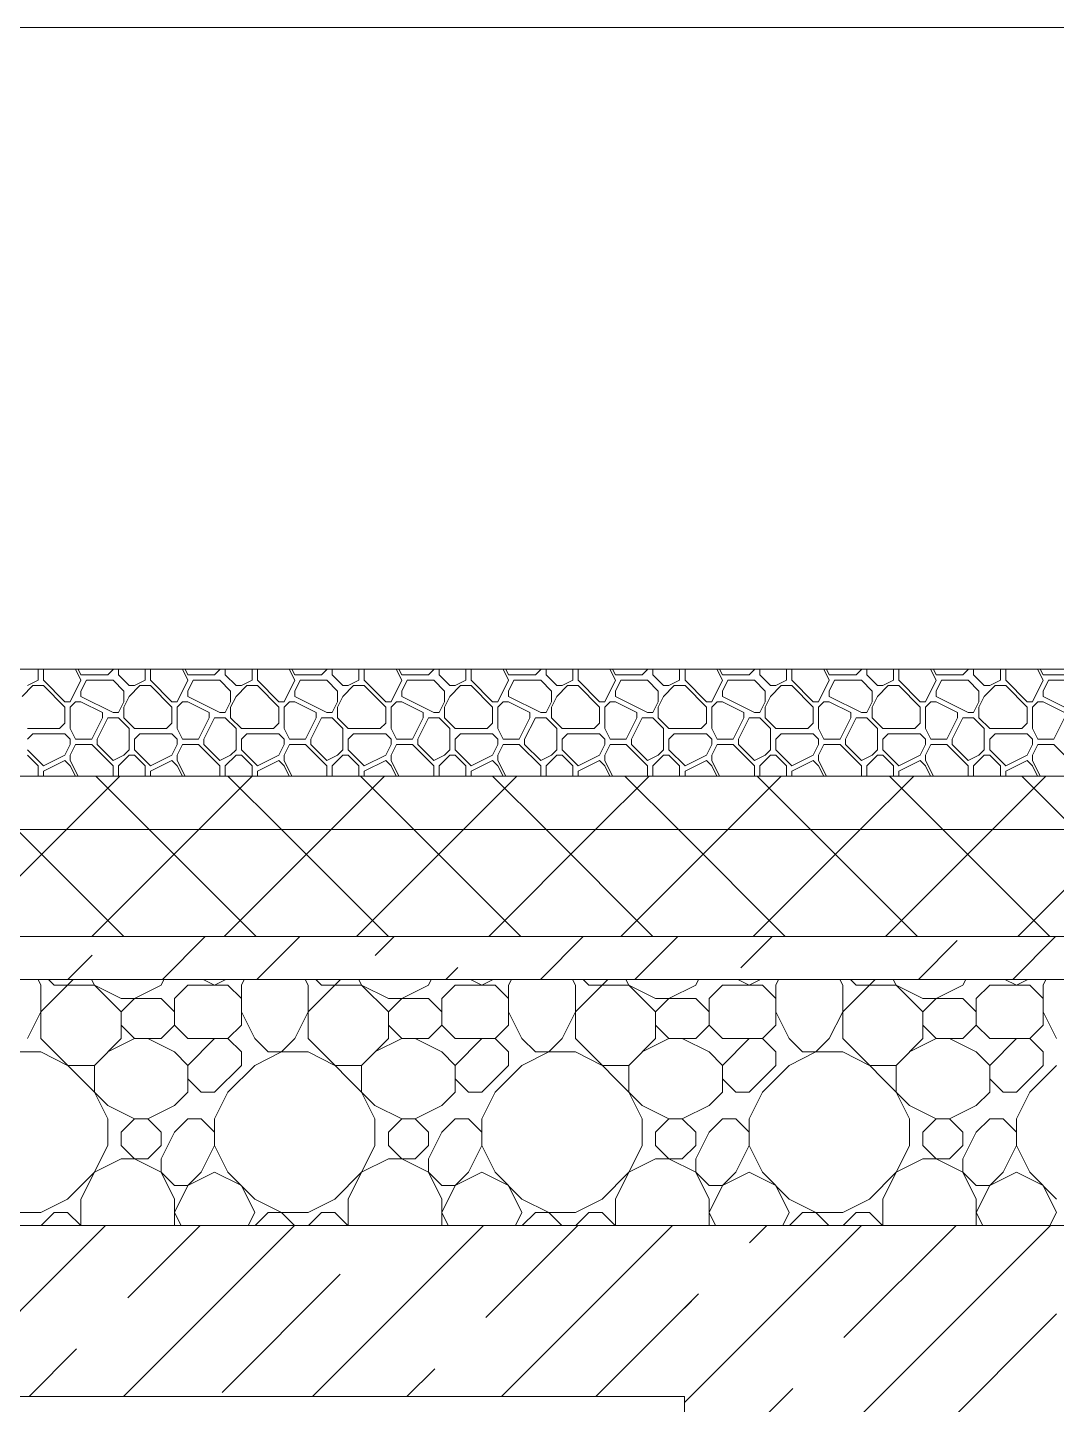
# Model space of a CAD drawing. Header units: millimetres. Extents: x 53645 to 137188, y 78097 to 135533.
# Drawn here: x 64932 to 65894, y 109593 to 110880 of the extents above; entities that cross this region are included whole.
import ezdxf

# ---------------------------------------------------------------- set-up
doc = ezdxf.new("R2010")
doc.units = ezdxf.units.MM
doc.layers.add('hatch', color=7, linetype='Continuous', lineweight=5)
doc.layers.add('Wall2', color=5, linetype='Continuous', lineweight=5)

msp = doc.modelspace()

# ---------------------------------------------------------------- linework, layer by layer
at = {"layer": 'hatch', "color": 251, "ltscale": 100}
for points in [[(64932, 110264.6), (64942, 110269.6)], [(64942, 110269.6), (64942, 110280)], [(64947, 110269.6), (64947, 110280)], [(64967, 110249.6), (64947, 110269.6)], [(64972, 110249.6), (64982, 110269.6)], [(64982, 110269.6), (64976.8, 110280)], [(64982, 110274.6), (64979.3, 110280)], [(64982, 110274.6), (65007, 110274.6)], [(64982, 110259.6), (64987, 110269.6)], [(64987, 110269.6), (65012, 110269.6)], [(65007, 110274.6), (65012, 110279.6)], [(65012, 110279.6), (65012, 110280)], [(65022, 110259.6), (65012, 110269.6)], [(65017, 110274.6), (65017, 110280)], [(65027, 110264.6), (65017, 110274.6)], [(65032, 110264.6), (65042, 110269.6)], [(65042, 110269.6), (65042, 110280)], [(65047, 110269.6), (65047, 110280)], [(65067, 110249.6), (65047, 110269.6)], [(65072, 110249.6), (65082, 110269.6)], [(65082, 110269.6), (65076.8, 110280)], [(65082, 110274.6), (65079.3, 110280)], [(65082, 110274.6), (65107, 110274.6)], [(65082, 110259.6), (65087, 110269.6)], [(65087, 110269.6), (65112, 110269.6)], [(65107, 110274.6), (65112, 110279.6)], [(65112, 110279.6), (65112, 110280)], [(65122, 110259.6), (65112, 110269.6)], [(65117, 110274.6), (65117, 110280)], [(65127, 110264.6), (65117, 110274.6)], [(65132, 110264.6), (65142, 110269.6)], [(65142, 110269.6), (65142, 110280)], [(65147, 110269.6), (65147, 110280)], [(65167, 110249.6), (65147, 110269.6)], [(65172, 110249.6), (65182, 110269.6)], [(65182, 110269.6), (65176.8, 110280)], [(65182, 110274.6), (65179.3, 110280)], [(65182, 110274.6), (65207, 110274.6)], [(65182, 110259.6), (65187, 110269.6)], [(65187, 110269.6), (65212, 110269.6)], [(65207, 110274.6), (65212, 110279.6)], [(65212, 110279.6), (65212, 110280)], [(65222, 110259.6), (65212, 110269.6)], [(65217, 110274.6), (65217, 110280)], [(65227, 110264.6), (65217, 110274.6)], [(65232, 110264.6), (65242, 110269.6)], [(65242, 110269.6), (65242, 110280)], [(65247, 110269.6), (65247, 110280)], [(65267, 110249.6), (65247, 110269.6)], [(65272, 110249.6), (65282, 110269.6)], [(65282, 110269.6), (65276.8, 110280)], [(65282, 110274.6), (65279.3, 110280)], [(65282, 110274.6), (65307, 110274.6)], [(65282, 110259.6), (65287, 110269.6)], [(65287, 110269.6), (65312, 110269.6)], [(65307, 110274.6), (65312, 110279.6)], [(65312, 110279.6), (65312, 110280)], [(65322, 110259.6), (65312, 110269.6)], [(65317, 110274.6), (65317, 110280)], [(65327, 110264.6), (65317, 110274.6)], [(65332, 110264.6), (65342, 110269.6)], [(65342, 110269.6), (65342, 110280)], [(65347, 110269.6), (65347, 110280)], [(65367, 110249.6), (65347, 110269.6)], [(65372, 110249.6), (65382, 110269.6)], [(65382, 110269.6), (65376.8, 110280)], [(65382, 110274.6), (65379.3, 110280)], [(65382, 110274.6), (65407, 110274.6)], [(65382, 110259.6), (65387, 110269.6)], [(65387, 110269.6), (65412, 110269.6)], [(65407, 110274.6), (65412, 110279.6)], [(65412, 110279.6), (65412, 110280)], [(65422, 110259.6), (65412, 110269.6)], [(65417, 110274.6), (65417, 110280)], [(65427, 110264.6), (65417, 110274.6)], [(65432, 110264.6), (65442, 110269.6)], [(65442, 110269.6), (65442, 110280)], [(65447, 110269.6), (65447, 110280)], [(65467, 110249.6), (65447, 110269.6)], [(65472, 110249.6), (65482, 110269.6)], [(65482, 110269.6), (65476.8, 110280)], [(65482, 110274.6), (65479.3, 110280)], [(65482, 110274.6), (65507, 110274.6)], [(65482, 110259.6), (65487, 110269.6)], [(65487, 110269.6), (65512, 110269.6)], [(65507, 110274.6), (65512, 110279.6)], [(65512, 110279.6), (65512, 110280)], [(65522, 110259.6), (65512, 110269.6)], [(65517, 110274.6), (65517, 110280)], [(65527, 110264.6), (65517, 110274.6)], [(65532, 110264.6), (65542, 110269.6)], [(65542, 110269.6), (65542, 110280)], [(65547, 110269.6), (65547, 110280)], [(65567, 110249.6), (65547, 110269.6)], [(65572, 110249.6), (65582, 110269.6)], [(65582, 110269.6), (65576.8, 110280)], [(65582, 110274.6), (65579.3, 110280)], [(65582, 110274.6), (65607, 110274.6)], [(65582, 110259.6), (65587, 110269.6)], [(65587, 110269.6), (65612, 110269.6)], [(65607, 110274.6), (65612, 110279.6)], [(65612, 110279.6), (65612, 110280)], [(65622, 110259.6), (65612, 110269.6)], [(65617, 110274.6), (65617, 110280)], [(65627, 110264.6), (65617, 110274.6)], [(65632, 110264.6), (65642, 110269.6)], [(65642, 110269.6), (65642, 110280)], [(65647, 110269.6), (65647, 110280)], [(65667, 110249.6), (65647, 110269.6)], [(65672, 110249.6), (65682, 110269.6)], [(65682, 110269.6), (65676.8, 110280)], [(65682, 110274.6), (65679.3, 110280)], [(65682, 110274.6), (65707, 110274.6)], [(65682, 110259.6), (65687, 110269.6)], [(65687, 110269.6), (65712, 110269.6)], [(65707, 110274.6), (65712, 110279.6)], [(65712, 110279.6), (65712, 110280)], [(65722, 110259.6), (65712, 110269.6)], [(65717, 110274.6), (65717, 110280)], [(65727, 110264.6), (65717, 110274.6)], [(65732, 110264.6), (65742, 110269.6)], [(65742, 110269.6), (65742, 110280)], [(65747, 110269.6), (65747, 110280)], [(65767, 110249.6), (65747, 110269.6)], [(65772, 110249.6), (65782, 110269.6)], [(65782, 110269.6), (65776.8, 110280)], [(65782, 110274.6), (65779.3, 110280)], [(65782, 110274.6), (65807, 110274.6)], [(65782, 110259.6), (65787, 110269.6)], [(65787, 110269.6), (65812, 110269.6)], [(65807, 110274.6), (65812, 110279.6)], [(65812, 110279.6), (65812, 110280)], [(65822, 110259.6), (65812, 110269.6)], [(65817, 110274.6), (65817, 110280)], [(65827, 110264.6), (65817, 110274.6)], [(65832, 110264.6), (65842, 110269.6)], [(65842, 110269.6), (65842, 110280)], [(65847, 110269.6), (65847, 110280)], [(65867, 110249.6), (65847, 110269.6)], [(65872, 110249.6), (65882, 110269.6)], [(65882, 110269.6), (65876.8, 110280)], [(65882, 110274.6), (65879.3, 110280)], [(65882, 110274.6), (65907, 110274.6)], [(65882, 110259.6), (65887, 110269.6)], [(65887, 110269.6), (65912, 110269.6)], [(64927, 110254.6), (64937, 110264.6)], [(64937, 110264.6), (64947, 110264.6)], [(64967, 110244.6), (64947, 110264.6)], [(64982, 110254.6), (64982, 110259.6)], [(65022, 110249.6), (65022, 110259.6)], [(65027, 110264.6), (65032, 110264.6)], [(65027, 110254.6), (65037, 110264.6)], [(65037, 110264.6), (65047, 110264.6)], [(65067, 110244.6), (65047, 110264.6)], [(65082, 110254.6), (65082, 110259.6)], [(65122, 110249.6), (65122, 110259.6)], [(65127, 110264.6), (65132, 110264.6)], [(65127, 110254.6), (65137, 110264.6)], [(65137, 110264.6), (65147, 110264.6)], [(65167, 110244.6), (65147, 110264.6)], [(65182, 110254.6), (65182, 110259.6)], [(65222, 110249.6), (65222, 110259.6)], [(65227, 110264.6), (65232, 110264.6)], [(65227, 110254.6), (65237, 110264.6)], [(65237, 110264.6), (65247, 110264.6)], [(65267, 110244.6), (65247, 110264.6)], [(65282, 110254.6), (65282, 110259.6)], [(65322, 110249.6), (65322, 110259.6)], [(65327, 110264.6), (65332, 110264.6)], [(65327, 110254.6), (65337, 110264.6)], [(65337, 110264.6), (65347, 110264.6)], [(65367, 110244.6), (65347, 110264.6)], [(65382, 110254.6), (65382, 110259.6)], [(65422, 110249.6), (65422, 110259.6)], [(65427, 110264.6), (65432, 110264.6)], [(65427, 110254.6), (65437, 110264.6)], [(65437, 110264.6), (65447, 110264.6)], [(65467, 110244.6), (65447, 110264.6)], [(65482, 110254.6), (65482, 110259.6)], [(65522, 110249.6), (65522, 110259.6)], [(65527, 110264.6), (65532, 110264.6)], [(65527, 110254.6), (65537, 110264.6)], [(65537, 110264.6), (65547, 110264.6)], [(65567, 110244.6), (65547, 110264.6)], [(65582, 110254.6), (65582, 110259.6)], [(65622, 110249.6), (65622, 110259.6)], [(65627, 110264.6), (65632, 110264.6)], [(65627, 110254.6), (65637, 110264.6)], [(65637, 110264.6), (65647, 110264.6)], [(65667, 110244.6), (65647, 110264.6)], [(65682, 110254.6), (65682, 110259.6)], [(65722, 110249.6), (65722, 110259.6)], [(65727, 110264.6), (65732, 110264.6)], [(65727, 110254.6), (65737, 110264.6)], [(65737, 110264.6), (65747, 110264.6)], [(65767, 110244.6), (65747, 110264.6)], [(65782, 110254.6), (65782, 110259.6)], [(65822, 110249.6), (65822, 110259.6)], [(65827, 110264.6), (65832, 110264.6)], [(65827, 110254.6), (65837, 110264.6)], [(65837, 110264.6), (65847, 110264.6)], [(65867, 110244.6), (65847, 110264.6)], [(65882, 110254.6), (65882, 110259.6)], [(64967, 110249.6), (64972, 110249.6)], [(64967, 110229.6), (64967, 110244.6)], [(64972, 110244.6), (64977, 110249.6)], [(64972, 110224.6), (64972, 110244.6)], [(64977, 110249.6), (64982, 110249.6)], [(65012, 110239.6), (64982, 110254.6)], [(65002, 110239.6), (64982, 110249.6)], [(65017, 110239.6), (65022, 110249.6)], [(65017, 110239.6), (65022, 110249.6)], [(65022, 110244.6), (65027, 110254.6)], [(65022, 110234.6), (65022, 110244.6)], [(65067, 110249.6), (65072, 110249.6)], [(65067, 110229.6), (65067, 110244.6)], [(65072, 110244.6), (65077, 110249.6)], [(65072, 110224.6), (65072, 110244.6)], [(65077, 110249.6), (65082, 110249.6)], [(65112, 110239.6), (65082, 110254.6)], [(65102, 110239.6), (65082, 110249.6)], [(65117, 110239.6), (65122, 110249.6)], [(65117, 110239.6), (65122, 110249.6)], [(65122, 110244.6), (65127, 110254.6)], [(65122, 110234.6), (65122, 110244.6)], [(65167, 110249.6), (65172, 110249.6)], [(65167, 110229.6), (65167, 110244.6)], [(65172, 110244.6), (65177, 110249.6)], [(65172, 110224.6), (65172, 110244.6)], [(65177, 110249.6), (65182, 110249.6)], [(65212, 110239.6), (65182, 110254.6)], [(65202, 110239.6), (65182, 110249.6)], [(65217, 110239.6), (65222, 110249.6)], [(65217, 110239.6), (65222, 110249.6)], [(65222, 110244.6), (65227, 110254.6)], [(65222, 110234.6), (65222, 110244.6)], [(65267, 110249.6), (65272, 110249.6)], [(65267, 110229.6), (65267, 110244.6)], [(65272, 110244.6), (65277, 110249.6)], [(65272, 110224.6), (65272, 110244.6)], [(65277, 110249.6), (65282, 110249.6)], [(65312, 110239.6), (65282, 110254.6)], [(65302, 110239.6), (65282, 110249.6)], [(65317, 110239.6), (65322, 110249.6)], [(65317, 110239.6), (65322, 110249.6)], [(65322, 110244.6), (65327, 110254.6)], [(65322, 110234.6), (65322, 110244.6)], [(65367, 110249.6), (65372, 110249.6)], [(65367, 110229.6), (65367, 110244.6)], [(65372, 110244.6), (65377, 110249.6)], [(65372, 110224.6), (65372, 110244.6)], [(65377, 110249.6), (65382, 110249.6)], [(65412, 110239.6), (65382, 110254.6)], [(65402, 110239.6), (65382, 110249.6)], [(65417, 110239.6), (65422, 110249.6)], [(65417, 110239.6), (65422, 110249.6)], [(65422, 110244.6), (65427, 110254.6)], [(65422, 110234.6), (65422, 110244.6)], [(65467, 110249.6), (65472, 110249.6)], [(65467, 110229.6), (65467, 110244.6)], [(65472, 110244.6), (65477, 110249.6)], [(65472, 110224.6), (65472, 110244.6)], [(65477, 110249.6), (65482, 110249.6)], [(65512, 110239.6), (65482, 110254.6)], [(65502, 110239.6), (65482, 110249.6)], [(65517, 110239.6), (65522, 110249.6)], [(65517, 110239.6), (65522, 110249.6)], [(65522, 110244.6), (65527, 110254.6)], [(65522, 110234.6), (65522, 110244.6)], [(65567, 110249.6), (65572, 110249.6)], [(65567, 110229.6), (65567, 110244.6)], [(65572, 110244.6), (65577, 110249.6)], [(65572, 110224.6), (65572, 110244.6)], [(65577, 110249.6), (65582, 110249.6)], [(65612, 110239.6), (65582, 110254.6)], [(65602, 110239.6), (65582, 110249.6)], [(65617, 110239.6), (65622, 110249.6)], [(65617, 110239.6), (65622, 110249.6)], [(65622, 110244.6), (65627, 110254.6)], [(65622, 110234.6), (65622, 110244.6)], [(65667, 110249.6), (65672, 110249.6)], [(65667, 110229.6), (65667, 110244.6)], [(65672, 110244.6), (65677, 110249.6)], [(65672, 110224.6), (65672, 110244.6)], [(65677, 110249.6), (65682, 110249.6)], [(65712, 110239.6), (65682, 110254.6)], [(65702, 110239.6), (65682, 110249.6)], [(65717, 110239.6), (65722, 110249.6)], [(65717, 110239.6), (65722, 110249.6)], [(65722, 110244.6), (65727, 110254.6)], [(65722, 110234.6), (65722, 110244.6)], [(65767, 110249.6), (65772, 110249.6)], [(65767, 110229.6), (65767, 110244.6)], [(65772, 110244.6), (65777, 110249.6)], [(65772, 110224.6), (65772, 110244.6)], [(65777, 110249.6), (65782, 110249.6)], [(65812, 110239.6), (65782, 110254.6)], [(65802, 110239.6), (65782, 110249.6)], [(65817, 110239.6), (65822, 110249.6)], [(65817, 110239.6), (65822, 110249.6)], [(65822, 110244.6), (65827, 110254.6)], [(65822, 110234.6), (65822, 110244.6)], [(65867, 110249.6), (65872, 110249.6)], [(65867, 110229.6), (65867, 110244.6)], [(65872, 110244.6), (65877, 110249.6)], [(65872, 110224.6), (65872, 110244.6)], [(65877, 110249.6), (65882, 110249.6)], [(65912, 110239.6), (65882, 110254.6)], [(65902, 110239.6), (65882, 110249.6)], [(64992, 110214.6), (65002, 110234.6)], [(64997, 110214.6), (65007, 110234.6)], [(65002, 110234.6), (65002, 110239.6)], [(65007, 110234.6), (65017, 110234.6)], [(65012, 110239.6), (65017, 110239.6)], [(65027, 110224.6), (65017, 110234.6)], [(65032, 110224.6), (65022, 110234.6)], [(65092, 110214.6), (65102, 110234.6)], [(65097, 110214.6), (65107, 110234.6)], [(65102, 110234.6), (65102, 110239.6)], [(65107, 110234.6), (65117, 110234.6)], [(65112, 110239.6), (65117, 110239.6)], [(65127, 110224.6), (65117, 110234.6)], [(65132, 110224.6), (65122, 110234.6)], [(65192, 110214.6), (65202, 110234.6)], [(65197, 110214.6), (65207, 110234.6)], [(65202, 110234.6), (65202, 110239.6)], [(65207, 110234.6), (65217, 110234.6)], [(65212, 110239.6), (65217, 110239.6)], [(65227, 110224.6), (65217, 110234.6)], [(65232, 110224.6), (65222, 110234.6)], [(65292, 110214.6), (65302, 110234.6)], [(65297, 110214.6), (65307, 110234.6)], [(65302, 110234.6), (65302, 110239.6)], [(65307, 110234.6), (65317, 110234.6)], [(65312, 110239.6), (65317, 110239.6)], [(65327, 110224.6), (65317, 110234.6)], [(65332, 110224.6), (65322, 110234.6)], [(65392, 110214.6), (65402, 110234.6)], [(65397, 110214.6), (65407, 110234.6)], [(65402, 110234.6), (65402, 110239.6)], [(65407, 110234.6), (65417, 110234.6)], [(65412, 110239.6), (65417, 110239.6)], [(65427, 110224.6), (65417, 110234.6)], [(65432, 110224.6), (65422, 110234.6)], [(65492, 110214.6), (65502, 110234.6)], [(65497, 110214.6), (65507, 110234.6)], [(65502, 110234.6), (65502, 110239.6)], [(65507, 110234.6), (65517, 110234.6)], [(65512, 110239.6), (65517, 110239.6)], [(65527, 110224.6), (65517, 110234.6)], [(65532, 110224.6), (65522, 110234.6)], [(65592, 110214.6), (65602, 110234.6)], [(65597, 110214.6), (65607, 110234.6)], [(65602, 110234.6), (65602, 110239.6)], [(65607, 110234.6), (65617, 110234.6)], [(65612, 110239.6), (65617, 110239.6)], [(65627, 110224.6), (65617, 110234.6)], [(65632, 110224.6), (65622, 110234.6)], [(65692, 110214.6), (65702, 110234.6)], [(65697, 110214.6), (65707, 110234.6)], [(65702, 110234.6), (65702, 110239.6)], [(65707, 110234.6), (65717, 110234.6)], [(65712, 110239.6), (65717, 110239.6)], [(65727, 110224.6), (65717, 110234.6)], [(65732, 110224.6), (65722, 110234.6)], [(65792, 110214.6), (65802, 110234.6)], [(65797, 110214.6), (65807, 110234.6)], [(65802, 110234.6), (65802, 110239.6)], [(65807, 110234.6), (65817, 110234.6)], [(65812, 110239.6), (65817, 110239.6)], [(65827, 110224.6), (65817, 110234.6)], [(65832, 110224.6), (65822, 110234.6)], [(65892, 110214.6), (65902, 110234.6)], [(64932, 110224.6), (64962, 110224.6)], [(64932, 110214.6), (64937, 110219.6)], [(64937, 110219.6), (64967, 110219.6)], [(64962, 110224.6), (64967, 110229.6)], [(64972, 110214.6), (64967, 110219.6)], [(64977, 110214.6), (64972, 110224.6)], [(65027, 110204.6), (65027, 110224.6)], [(65032, 110224.6), (65062, 110224.6)], [(65032, 110214.6), (65037, 110219.6)], [(65037, 110219.6), (65067, 110219.6)], [(65062, 110224.6), (65067, 110229.6)], [(65072, 110214.6), (65067, 110219.6)], [(65077, 110214.6), (65072, 110224.6)], [(65127, 110204.6), (65127, 110224.6)], [(65132, 110224.6), (65162, 110224.6)], [(65132, 110214.6), (65137, 110219.6)], [(65137, 110219.6), (65167, 110219.6)], [(65162, 110224.6), (65167, 110229.6)], [(65172, 110214.6), (65167, 110219.6)], [(65177, 110214.6), (65172, 110224.6)], [(65227, 110204.6), (65227, 110224.6)], [(65232, 110224.6), (65262, 110224.6)], [(65232, 110214.6), (65237, 110219.6)], [(65237, 110219.6), (65267, 110219.6)], [(65262, 110224.6), (65267, 110229.6)], [(65272, 110214.6), (65267, 110219.6)], [(65277, 110214.6), (65272, 110224.6)], [(65327, 110204.6), (65327, 110224.6)], [(65332, 110224.6), (65362, 110224.6)], [(65332, 110214.6), (65337, 110219.6)], [(65337, 110219.6), (65367, 110219.6)], [(65362, 110224.6), (65367, 110229.6)], [(65372, 110214.6), (65367, 110219.6)], [(65377, 110214.6), (65372, 110224.6)], [(65427, 110204.6), (65427, 110224.6)], [(65432, 110224.6), (65462, 110224.6)], [(65432, 110214.6), (65437, 110219.6)], [(65437, 110219.6), (65467, 110219.6)], [(65462, 110224.6), (65467, 110229.6)], [(65472, 110214.6), (65467, 110219.6)], [(65477, 110214.6), (65472, 110224.6)], [(65527, 110204.6), (65527, 110224.6)], [(65532, 110224.6), (65562, 110224.6)], [(65532, 110214.6), (65537, 110219.6)], [(65537, 110219.6), (65567, 110219.6)], [(65562, 110224.6), (65567, 110229.6)], [(65572, 110214.6), (65567, 110219.6)], [(65577, 110214.6), (65572, 110224.6)], [(65627, 110204.6), (65627, 110224.6)], [(65632, 110224.6), (65662, 110224.6)], [(65632, 110214.6), (65637, 110219.6)], [(65637, 110219.6), (65667, 110219.6)], [(65662, 110224.6), (65667, 110229.6)], [(65672, 110214.6), (65667, 110219.6)], [(65677, 110214.6), (65672, 110224.6)], [(65727, 110204.6), (65727, 110224.6)], [(65732, 110224.6), (65762, 110224.6)], [(65732, 110214.6), (65737, 110219.6)], [(65737, 110219.6), (65767, 110219.6)], [(65762, 110224.6), (65767, 110229.6)], [(65772, 110214.6), (65767, 110219.6)], [(65777, 110214.6), (65772, 110224.6)], [(65827, 110204.6), (65827, 110224.6)], [(65832, 110224.6), (65862, 110224.6)], [(65832, 110214.6), (65837, 110219.6)], [(65837, 110219.6), (65867, 110219.6)], [(65862, 110224.6), (65867, 110229.6)], [(65872, 110214.6), (65867, 110219.6)], [(65877, 110214.6), (65872, 110224.6)], [(64947, 110189.6), (64932, 110204.6)], [(64967, 110199.6), (64972, 110209.6)], [(64972, 110209.6), (64972, 110214.6)], [(64972, 110199.6), (64977, 110209.6)], [(64977, 110214.6), (64992, 110214.6)], [(64977, 110209.6), (64992, 110209.6)], [(65012, 110189.6), (64992, 110209.6)], [(64997, 110209.6), (64997, 110214.6)], [(65012, 110194.6), (64997, 110209.6)], [(65022, 110199.6), (65027, 110204.6)], [(65032, 110204.6), (65032, 110214.6)], [(65047, 110189.6), (65032, 110204.6)], [(65067, 110199.6), (65072, 110209.6)], [(65072, 110209.6), (65072, 110214.6)], [(65072, 110199.6), (65077, 110209.6)], [(65077, 110214.6), (65092, 110214.6)], [(65077, 110209.6), (65092, 110209.6)], [(65112, 110189.6), (65092, 110209.6)], [(65097, 110209.6), (65097, 110214.6)], [(65112, 110194.6), (65097, 110209.6)], [(65122, 110199.6), (65127, 110204.6)], [(65132, 110204.6), (65132, 110214.6)], [(65147, 110189.6), (65132, 110204.6)], [(65167, 110199.6), (65172, 110209.6)], [(65172, 110209.6), (65172, 110214.6)], [(65172, 110199.6), (65177, 110209.6)], [(65177, 110214.6), (65192, 110214.6)], [(65177, 110209.6), (65192, 110209.6)], [(65212, 110189.6), (65192, 110209.6)], [(65197, 110209.6), (65197, 110214.6)], [(65212, 110194.6), (65197, 110209.6)], [(65222, 110199.6), (65227, 110204.6)], [(65232, 110204.6), (65232, 110214.6)], [(65247, 110189.6), (65232, 110204.6)], [(65267, 110199.6), (65272, 110209.6)], [(65272, 110209.6), (65272, 110214.6)], [(65272, 110199.6), (65277, 110209.6)], [(65277, 110214.6), (65292, 110214.6)], [(65277, 110209.6), (65292, 110209.6)], [(65312, 110189.6), (65292, 110209.6)], [(65297, 110209.6), (65297, 110214.6)], [(65312, 110194.6), (65297, 110209.6)], [(65322, 110199.6), (65327, 110204.6)], [(65332, 110204.6), (65332, 110214.6)], [(65347, 110189.6), (65332, 110204.6)], [(65367, 110199.6), (65372, 110209.6)], [(65372, 110209.6), (65372, 110214.6)], [(65372, 110199.6), (65377, 110209.6)], [(65377, 110214.6), (65392, 110214.6)], [(65377, 110209.6), (65392, 110209.6)], [(65412, 110189.6), (65392, 110209.6)], [(65397, 110209.6), (65397, 110214.6)], [(65412, 110194.6), (65397, 110209.6)], [(65422, 110199.6), (65427, 110204.6)], [(65432, 110204.6), (65432, 110214.6)], [(65447, 110189.6), (65432, 110204.6)], [(65467, 110199.6), (65472, 110209.6)], [(65472, 110209.6), (65472, 110214.6)], [(65472, 110199.6), (65477, 110209.6)], [(65477, 110214.6), (65492, 110214.6)], [(65477, 110209.6), (65492, 110209.6)], [(65512, 110189.6), (65492, 110209.6)], [(65497, 110209.6), (65497, 110214.6)], [(65512, 110194.6), (65497, 110209.6)], [(65522, 110199.6), (65527, 110204.6)], [(65532, 110204.6), (65532, 110214.6)], [(65547, 110189.6), (65532, 110204.6)], [(65567, 110199.6), (65572, 110209.6)], [(65572, 110209.6), (65572, 110214.6)], [(65572, 110199.6), (65577, 110209.6)], [(65577, 110214.6), (65592, 110214.6)], [(65577, 110209.6), (65592, 110209.6)], [(65612, 110189.6), (65592, 110209.6)], [(65597, 110209.6), (65597, 110214.6)], [(65612, 110194.6), (65597, 110209.6)], [(65622, 110199.6), (65627, 110204.6)], [(65632, 110204.6), (65632, 110214.6)], [(65647, 110189.6), (65632, 110204.6)], [(65667, 110199.6), (65672, 110209.6)], [(65672, 110209.6), (65672, 110214.6)], [(65672, 110199.6), (65677, 110209.6)], [(65677, 110214.6), (65692, 110214.6)], [(65677, 110209.6), (65692, 110209.6)], [(65712, 110189.6), (65692, 110209.6)], [(65697, 110209.6), (65697, 110214.6)], [(65712, 110194.6), (65697, 110209.6)], [(65722, 110199.6), (65727, 110204.6)], [(65732, 110204.6), (65732, 110214.6)], [(65747, 110189.6), (65732, 110204.6)], [(65767, 110199.6), (65772, 110209.6)], [(65772, 110209.6), (65772, 110214.6)], [(65772, 110199.6), (65777, 110209.6)], [(65777, 110214.6), (65792, 110214.6)], [(65777, 110209.6), (65792, 110209.6)], [(65812, 110189.6), (65792, 110209.6)], [(65797, 110209.6), (65797, 110214.6)], [(65812, 110194.6), (65797, 110209.6)], [(65822, 110199.6), (65827, 110204.6)], [(65832, 110204.6), (65832, 110214.6)], [(65847, 110189.6), (65832, 110204.6)], [(65867, 110199.6), (65872, 110209.6)], [(65872, 110209.6), (65872, 110214.6)], [(65872, 110199.6), (65877, 110209.6)], [(65877, 110214.6), (65892, 110214.6)], [(65877, 110209.6), (65892, 110209.6)], [(65912, 110189.6), (65892, 110209.6)], [(64942, 110189.6), (64932, 110199.6)], [(64947, 110189.6), (64967, 110199.6)], [(64947, 110184.6), (64967, 110194.6)], [(64972, 110189.6), (64967, 110194.6)], [(64972, 110194.6), (64972, 110199.6)], [(64979.3, 110180), (64972, 110194.6)], [(65012, 110194.6), (65022, 110199.6)], [(65017, 110189.6), (65027, 110199.6)], [(65027, 110199.6), (65032, 110199.6)], [(65042, 110189.6), (65032, 110199.6)], [(65047, 110189.6), (65067, 110199.6)], [(65047, 110184.6), (65067, 110194.6)], [(65072, 110189.6), (65067, 110194.6)], [(65072, 110194.6), (65072, 110199.6)], [(65079.3, 110180), (65072, 110194.6)], [(65112, 110194.6), (65122, 110199.6)], [(65117, 110189.6), (65127, 110199.6)], [(65127, 110199.6), (65132, 110199.6)], [(65142, 110189.6), (65132, 110199.6)], [(65147, 110189.6), (65167, 110199.6)], [(65147, 110184.6), (65167, 110194.6)], [(65172, 110189.6), (65167, 110194.6)], [(65172, 110194.6), (65172, 110199.6)], [(65179.3, 110180), (65172, 110194.6)], [(65212, 110194.6), (65222, 110199.6)], [(65217, 110189.6), (65227, 110199.6)], [(65227, 110199.6), (65232, 110199.6)], [(65242, 110189.6), (65232, 110199.6)], [(65247, 110189.6), (65267, 110199.6)], [(65247, 110184.6), (65267, 110194.6)], [(65272, 110189.6), (65267, 110194.6)], [(65272, 110194.6), (65272, 110199.6)], [(65279.3, 110180), (65272, 110194.6)], [(65312, 110194.6), (65322, 110199.6)], [(65317, 110189.6), (65327, 110199.6)], [(65327, 110199.6), (65332, 110199.6)], [(65342, 110189.6), (65332, 110199.6)], [(65347, 110189.6), (65367, 110199.6)], [(65347, 110184.6), (65367, 110194.6)], [(65372, 110189.6), (65367, 110194.6)], [(65372, 110194.6), (65372, 110199.6)], [(65379.3, 110180), (65372, 110194.6)], [(65412, 110194.6), (65422, 110199.6)], [(65417, 110189.6), (65427, 110199.6)], [(65427, 110199.6), (65432, 110199.6)], [(65442, 110189.6), (65432, 110199.6)], [(65447, 110189.6), (65467, 110199.6)], [(65447, 110184.6), (65467, 110194.6)], [(65472, 110189.6), (65467, 110194.6)], [(65472, 110194.6), (65472, 110199.6)], [(65479.3, 110180), (65472, 110194.6)], [(65512, 110194.6), (65522, 110199.6)], [(65517, 110189.6), (65527, 110199.6)], [(65527, 110199.6), (65532, 110199.6)], [(65542, 110189.6), (65532, 110199.6)], [(65547, 110189.6), (65567, 110199.6)], [(65547, 110184.6), (65567, 110194.6)], [(65572, 110189.6), (65567, 110194.6)], [(65572, 110194.6), (65572, 110199.6)], [(65579.3, 110180), (65572, 110194.6)], [(65612, 110194.6), (65622, 110199.6)], [(65617, 110189.6), (65627, 110199.6)], [(65627, 110199.6), (65632, 110199.6)], [(65642, 110189.6), (65632, 110199.6)], [(65647, 110189.6), (65667, 110199.6)], [(65647, 110184.6), (65667, 110194.6)], [(65672, 110189.6), (65667, 110194.6)], [(65672, 110194.6), (65672, 110199.6)], [(65679.3, 110180), (65672, 110194.6)], [(65712, 110194.6), (65722, 110199.6)], [(65717, 110189.6), (65727, 110199.6)], [(65727, 110199.6), (65732, 110199.6)], [(65742, 110189.6), (65732, 110199.6)], [(65747, 110189.6), (65767, 110199.6)], [(65747, 110184.6), (65767, 110194.6)], [(65772, 110189.6), (65767, 110194.6)], [(65772, 110194.6), (65772, 110199.6)], [(65779.3, 110180), (65772, 110194.6)], [(65812, 110194.6), (65822, 110199.6)], [(65817, 110189.6), (65827, 110199.6)], [(65827, 110199.6), (65832, 110199.6)], [(65842, 110189.6), (65832, 110199.6)], [(65847, 110189.6), (65867, 110199.6)], [(65847, 110184.6), (65867, 110194.6)], [(65872, 110189.6), (65867, 110194.6)], [(65872, 110194.6), (65872, 110199.6)], [(65879.3, 110180), (65872, 110194.6)], [(74636.5, 110180), (61406.4, 110180)], [(61406.4, 110180), (74636.5, 110180)], [(64942, 110180), (64942, 110189.6)], [(64947, 110180), (64947, 110184.6)], [(64968.4, 110130), (65018.4, 110180)], [(64976.8, 110180), (64972, 110189.6)], [(65045.8, 110130), (64995.8, 110180)], [(65012, 110180), (65012, 110189.6)], [(65017, 110180), (65017, 110189.6)], [(65042, 110180), (65042, 110189.6)], [(65047, 110180), (65047, 110184.6)], [(65076.8, 110180), (65072, 110189.6)], [(65092.2, 110130), (65142.2, 110180)], [(65112, 110180), (65112, 110189.6)], [(65117, 110180), (65117, 110189.6)], [(65169.5, 110130), (65119.5, 110180)], [(65142, 110180), (65142, 110189.6)], [(65147, 110180), (65147, 110184.6)], [(65176.8, 110180), (65172, 110189.6)], [(65212, 110180), (65212, 110189.6)], [(65215.9, 110130), (65265.9, 110180)], [(65217, 110180), (65217, 110189.6)], [(65242, 110180), (65242, 110189.6)], [(65293.3, 110130), (65243.3, 110180)], [(65247, 110180), (65247, 110184.6)], [(65276.8, 110180), (65272, 110189.6)], [(65312, 110180), (65312, 110189.6)], [(65317, 110180), (65317, 110189.6)], [(65339.7, 110130), (65389.7, 110180)], [(65342, 110180), (65342, 110189.6)], [(65347, 110180), (65347, 110184.6)], [(65417, 110130), (65367, 110180)], [(65376.8, 110180), (65372, 110189.6)], [(65412, 110180), (65412, 110189.6)], [(65417, 110180), (65417, 110189.6)], [(65442, 110180), (65442, 110189.6)], [(65447, 110180), (65447, 110184.6)], [(65463.4, 110130), (65513.4, 110180)], [(65476.8, 110180), (65472, 110189.6)], [(65540.8, 110130), (65490.8, 110180)], [(65512, 110180), (65512, 110189.6)], [(65517, 110180), (65517, 110189.6)], [(65542, 110180), (65542, 110189.6)], [(65547, 110180), (65547, 110184.6)], [(65576.8, 110180), (65572, 110189.6)], [(65587.1, 110130), (65637.1, 110180)], [(65612, 110180), (65612, 110189.6)], [(65664.5, 110130), (65614.5, 110180)], [(65617, 110180), (65617, 110189.6)], [(65642, 110180), (65642, 110189.6)], [(65647, 110180), (65647, 110184.6)], [(65676.8, 110180), (65672, 110189.6)], [(65710.9, 110130), (65760.9, 110180)], [(65712, 110180), (65712, 110189.6)], [(65717, 110180), (65717, 110189.6)], [(65788.3, 110130), (65738.3, 110180)], [(65742, 110180), (65742, 110189.6)], [(65747, 110180), (65747, 110184.6)], [(65776.8, 110180), (65772, 110189.6)], [(65812, 110180), (65812, 110189.6)], [(65817, 110180), (65817, 110189.6)], [(65834.6, 110130), (65884.6, 110180)], [(65842, 110180), (65842, 110189.6)], [(65847, 110180), (65847, 110184.6)], [(65912, 110130), (65862, 110180)], [(65876.8, 110180), (65872, 110189.6)], [(74636.5, 110130), (61406.4, 110130)], [(61406.4, 110130), (74636.5, 110130)], [(64868.4, 110030), (64968.4, 110130)], [(65022, 110030), (64922, 110130)], [(64992.2, 110030), (65092.2, 110130)], [(65145.8, 110030), (65045.8, 110130)], [(65115.9, 110030), (65215.9, 110130)], [(65269.5, 110030), (65169.5, 110130)], [(65239.7, 110030), (65339.7, 110130)], [(65393.3, 110030), (65293.3, 110130)], [(65363.4, 110030), (65463.4, 110130)], [(65517, 110030), (65417, 110130)], [(65487.1, 110030), (65587.1, 110130)], [(65640.8, 110030), (65540.8, 110130)], [(65610.9, 110030), (65710.9, 110130)], [(65764.5, 110030), (65664.5, 110130)], [(65734.6, 110030), (65834.6, 110130)], [(65888.3, 110030), (65788.3, 110130)], [(65858.4, 110030), (65958.4, 110130)], [(74636.5, 110030), (61406.4, 110030)], [(61406.4, 110030), (74636.5, 110030)], [(65058.2, 109990), (65098.2, 110030)], [(65146.6, 109990), (65186.6, 110030)], [(65257.2, 110012.2), (65275, 110030)], [(65411.8, 109990), (65451.8, 110030)], [(65500.2, 109990), (65540.2, 110030)], [(65599.3, 110000.7), (65628.6, 110030)], [(65765.3, 109990), (65801.7, 110026.3)], [(65853.7, 109990), (65893.7, 110030)], [(64969.8, 109990), (64992.5, 110012.6)], [(65323.4, 109990), (65334.6, 110001.1)], [(74636.5, 109990), (61406.4, 109990)], [(61406.4, 109990), (74636.5, 109990)], [(64944.5, 109984.6), (64941.8, 109990)], [(64944.5, 109959.6), (64974.8, 109990)], [(64957, 109984.6), (64951.7, 109990)], [(64994.5, 109984.6), (64991.8, 109990)], [(65057, 109984.6), (65059.6, 109990)], [(65107, 109984.6), (65096.3, 109990)], [(65107, 109984.6), (65117.6, 109990)], [(65132, 109984.6), (65134.6, 109990)], [(65194.5, 109984.6), (65191.8, 109990)], [(65194.5, 109959.6), (65224.8, 109990)], [(65207, 109984.6), (65201.7, 109990)], [(65244.5, 109984.6), (65241.8, 109990)], [(65307, 109984.6), (65309.6, 109990)], [(65357, 109984.6), (65346.3, 109990)], [(65357, 109984.6), (65367.6, 109990)], [(65382, 109984.6), (65384.6, 109990)], [(65444.5, 109984.6), (65441.8, 109990)], [(65444.5, 109959.6), (65474.8, 109990)], [(65457, 109984.6), (65451.7, 109990)], [(65494.5, 109984.6), (65491.8, 109990)], [(65557, 109984.6), (65559.6, 109990)], [(65607, 109984.6), (65596.3, 109990)], [(65607, 109984.6), (65617.6, 109990)], [(65632, 109984.6), (65634.6, 109990)], [(65694.5, 109984.6), (65691.8, 109990)], [(65694.5, 109959.6), (65724.8, 109990)], [(65707, 109984.6), (65701.7, 109990)], [(65744.5, 109984.6), (65741.8, 109990)], [(65807, 109984.6), (65809.6, 109990)], [(65857, 109984.6), (65846.3, 109990)], [(65857, 109984.6), (65867.6, 109990)], [(65882, 109984.6), (65884.6, 109990)], [(64944.5, 109934.6), (64944.5, 109984.6)], [(64957, 109984.6), (64994.5, 109984.6)], [(65019.5, 109959.6), (64994.5, 109984.6)], [(65019.5, 109972.1), (64994.5, 109984.6)], [(65032, 109972.1), (65057, 109984.6)], [(65069.5, 109972.1), (65082, 109984.6)], [(65082, 109984.6), (65119.5, 109984.6)], [(65132, 109972.1), (65119.5, 109984.6)], [(65132, 109947.1), (65132, 109984.6)], [(65194.5, 109934.6), (65194.5, 109984.6)], [(65207, 109984.6), (65244.5, 109984.6)], [(65269.5, 109959.6), (65244.5, 109984.6)], [(65269.5, 109972.1), (65244.5, 109984.6)], [(65282, 109972.1), (65307, 109984.6)], [(65319.5, 109972.1), (65332, 109984.6)], [(65332, 109984.6), (65369.5, 109984.6)], [(65382, 109972.1), (65369.5, 109984.6)], [(65382, 109947.1), (65382, 109984.6)], [(65444.5, 109934.6), (65444.5, 109984.6)], [(65457, 109984.6), (65494.5, 109984.6)], [(65519.5, 109959.6), (65494.5, 109984.6)], [(65519.5, 109972.1), (65494.5, 109984.6)], [(65532, 109972.1), (65557, 109984.6)], [(65569.5, 109972.1), (65582, 109984.6)], [(65582, 109984.6), (65619.5, 109984.6)], [(65632, 109972.1), (65619.5, 109984.6)], [(65632, 109947.1), (65632, 109984.6)], [(65694.5, 109934.6), (65694.5, 109984.6)], [(65707, 109984.6), (65744.5, 109984.6)], [(65769.5, 109959.6), (65744.5, 109984.6)], [(65769.5, 109972.1), (65744.5, 109984.6)], [(65782, 109972.1), (65807, 109984.6)], [(65819.5, 109972.1), (65832, 109984.6)], [(65832, 109984.6), (65869.5, 109984.6)], [(65882, 109972.1), (65869.5, 109984.6)], [(65882, 109947.1), (65882, 109984.6)], [(65019.5, 109972.1), (65057, 109972.1)], [(65019.5, 109959.6), (65032, 109972.1)], [(65069.5, 109959.6), (65057, 109972.1)], [(65069.5, 109947.1), (65069.5, 109972.1)], [(65269.5, 109972.1), (65307, 109972.1)], [(65269.5, 109959.6), (65282, 109972.1)], [(65319.5, 109959.6), (65307, 109972.1)], [(65319.5, 109947.1), (65319.5, 109972.1)], [(65519.5, 109972.1), (65557, 109972.1)], [(65519.5, 109959.6), (65532, 109972.1)], [(65569.5, 109959.6), (65557, 109972.1)], [(65569.5, 109947.1), (65569.5, 109972.1)], [(65769.5, 109972.1), (65807, 109972.1)], [(65769.5, 109959.6), (65782, 109972.1)], [(65819.5, 109959.6), (65807, 109972.1)], [(65819.5, 109947.1), (65819.5, 109972.1)], [(64932, 109934.6), (64944.5, 109959.6)], [(65019.5, 109934.6), (65019.5, 109959.6)], [(65032, 109934.6), (65019.5, 109947.1)], [(65057, 109934.6), (65069.5, 109947.1)], [(65082, 109934.6), (65069.5, 109947.1)], [(65119.5, 109934.6), (65132, 109947.1)], [(65144.5, 109934.6), (65132, 109959.6)], [(65182, 109934.6), (65194.5, 109959.6)], [(65269.5, 109934.6), (65269.5, 109959.6)], [(65282, 109934.6), (65269.5, 109947.1)], [(65307, 109934.6), (65319.5, 109947.1)], [(65332, 109934.6), (65319.5, 109947.1)], [(65369.5, 109934.6), (65382, 109947.1)], [(65394.5, 109934.6), (65382, 109959.6)], [(65432, 109934.6), (65444.5, 109959.6)], [(65519.5, 109934.6), (65519.5, 109959.6)], [(65532, 109934.6), (65519.5, 109947.1)], [(65557, 109934.6), (65569.5, 109947.1)], [(65582, 109934.6), (65569.5, 109947.1)], [(65619.5, 109934.6), (65632, 109947.1)], [(65644.5, 109934.6), (65632, 109959.6)], [(65682, 109934.6), (65694.5, 109959.6)], [(65769.5, 109934.6), (65769.5, 109959.6)], [(65782, 109934.6), (65769.5, 109947.1)], [(65807, 109934.6), (65819.5, 109947.1)], [(65832, 109934.6), (65819.5, 109947.1)], [(65869.5, 109934.6), (65882, 109947.1)], [(65894.5, 109934.6), (65882, 109959.6)], [(65007, 109872.1), (64944.5, 109934.6)], [(64994.5, 109909.6), (65019.5, 109934.6)], [(65007, 109922.1), (65032, 109934.6)], [(65032, 109934.6), (65057, 109934.6)], [(65069.5, 109922.1), (65044.5, 109934.6)], [(65082, 109934.6), (65119.5, 109934.6)], [(65082, 109909.6), (65107, 109934.6)], [(65132, 109922.1), (65119.5, 109934.6)], [(65157, 109922.1), (65144.5, 109934.6)], [(65169.5, 109922.1), (65182, 109934.6)], [(65257, 109872.1), (65194.5, 109934.6)], [(65244.5, 109909.6), (65269.5, 109934.6)], [(65257, 109922.1), (65282, 109934.6)], [(65282, 109934.6), (65307, 109934.6)], [(65319.5, 109922.1), (65294.5, 109934.6)], [(65332, 109934.6), (65369.5, 109934.6)], [(65332, 109909.6), (65357, 109934.6)], [(65382, 109922.1), (65369.5, 109934.6)], [(65407, 109922.1), (65394.5, 109934.6)], [(65419.5, 109922.1), (65432, 109934.6)], [(65507, 109872.1), (65444.5, 109934.6)], [(65494.5, 109909.6), (65519.5, 109934.6)], [(65507, 109922.1), (65532, 109934.6)], [(65532, 109934.6), (65557, 109934.6)], [(65569.5, 109922.1), (65544.5, 109934.6)], [(65582, 109934.6), (65619.5, 109934.6)], [(65582, 109909.6), (65607, 109934.6)], [(65632, 109922.1), (65619.5, 109934.6)], [(65657, 109922.1), (65644.5, 109934.6)], [(65669.5, 109922.1), (65682, 109934.6)], [(65757, 109872.1), (65694.5, 109934.6)], [(65744.5, 109909.6), (65769.5, 109934.6)], [(65757, 109922.1), (65782, 109934.6)], [(65782, 109934.6), (65807, 109934.6)], [(65819.5, 109922.1), (65794.5, 109934.6)], [(65832, 109934.6), (65869.5, 109934.6)], [(65832, 109909.6), (65857, 109934.6)], [(65882, 109922.1), (65869.5, 109934.6)], [(64907, 109922.1), (64944.5, 109922.1)], [(64969.5, 109909.6), (64944.5, 109922.1)], [(65082, 109909.6), (65069.5, 109922.1)], [(65132, 109909.6), (65132, 109922.1)], [(65144.5, 109909.6), (65169.5, 109922.1)], [(65157, 109922.1), (65194.5, 109922.1)], [(65219.5, 109909.6), (65194.5, 109922.1)], [(65332, 109909.6), (65319.5, 109922.1)], [(65382, 109909.6), (65382, 109922.1)], [(65394.5, 109909.6), (65419.5, 109922.1)], [(65407, 109922.1), (65444.5, 109922.1)], [(65469.5, 109909.6), (65444.5, 109922.1)], [(65582, 109909.6), (65569.5, 109922.1)], [(65632, 109909.6), (65632, 109922.1)], [(65644.5, 109909.6), (65669.5, 109922.1)], [(65657, 109922.1), (65694.5, 109922.1)], [(65719.5, 109909.6), (65694.5, 109922.1)], [(65832, 109909.6), (65819.5, 109922.1)], [(65882, 109909.6), (65882, 109922.1)], [(64969.5, 109909.6), (64994.5, 109909.6)], [(64994.5, 109884.6), (64994.5, 109909.6)], [(65082, 109884.6), (65082, 109909.6)], [(65107, 109884.6), (65132, 109909.6)], [(65119.5, 109884.6), (65144.5, 109909.6)], [(65219.5, 109909.6), (65244.5, 109909.6)], [(65244.5, 109884.6), (65244.5, 109909.6)], [(65332, 109884.6), (65332, 109909.6)], [(65357, 109884.6), (65382, 109909.6)], [(65369.5, 109884.6), (65394.5, 109909.6)], [(65469.5, 109909.6), (65494.5, 109909.6)], [(65494.5, 109884.6), (65494.5, 109909.6)], [(65582, 109884.6), (65582, 109909.6)], [(65607, 109884.6), (65632, 109909.6)], [(65619.5, 109884.6), (65644.5, 109909.6)], [(65719.5, 109909.6), (65744.5, 109909.6)], [(65744.5, 109884.6), (65744.5, 109909.6)], [(65832, 109884.6), (65832, 109909.6)], [(65857, 109884.6), (65882, 109909.6)], [(65869.5, 109884.6), (65894.5, 109909.6)], [(65094.5, 109884.6), (65082, 109897.1)], [(65344.5, 109884.6), (65332, 109897.1)], [(65594.5, 109884.6), (65582, 109897.1)], [(65844.5, 109884.6), (65832, 109897.1)], [(65007, 109859.6), (64994.5, 109884.6)], [(65069.5, 109872.1), (65082, 109884.6)], [(65094.5, 109884.6), (65107, 109884.6)], [(65119.5, 109884.6), (65107, 109859.6)], [(65257, 109859.6), (65244.5, 109884.6)], [(65319.5, 109872.1), (65332, 109884.6)], [(65344.5, 109884.6), (65357, 109884.6)], [(65369.5, 109884.6), (65357, 109859.6)], [(65507, 109859.6), (65494.5, 109884.6)], [(65569.5, 109872.1), (65582, 109884.6)], [(65594.5, 109884.6), (65607, 109884.6)], [(65619.5, 109884.6), (65607, 109859.6)], [(65757, 109859.6), (65744.5, 109884.6)], [(65819.5, 109872.1), (65832, 109884.6)], [(65844.5, 109884.6), (65857, 109884.6)], [(65869.5, 109884.6), (65857, 109859.6)], [(65032, 109859.6), (65007, 109872.1)], [(65044.5, 109859.6), (65069.5, 109872.1)], [(65282, 109859.6), (65257, 109872.1)], [(65294.5, 109859.6), (65319.5, 109872.1)], [(65532, 109859.6), (65507, 109872.1)], [(65544.5, 109859.6), (65569.5, 109872.1)], [(65782, 109859.6), (65757, 109872.1)], [(65794.5, 109859.6), (65819.5, 109872.1)], [(65007, 109834.6), (65007, 109859.6)], [(65019.5, 109847.1), (65032, 109859.6)], [(65032, 109859.6), (65044.5, 109859.6)], [(65057, 109847.1), (65044.5, 109859.6)], [(65069.5, 109847.1), (65082, 109859.6)], [(65082, 109859.6), (65094.5, 109859.6)], [(65107, 109847.1), (65094.5, 109859.6)], [(65107, 109834.6), (65107, 109859.6)], [(65257, 109834.6), (65257, 109859.6)], [(65269.5, 109847.1), (65282, 109859.6)], [(65282, 109859.6), (65294.5, 109859.6)], [(65307, 109847.1), (65294.5, 109859.6)], [(65319.5, 109847.1), (65332, 109859.6)], [(65332, 109859.6), (65344.5, 109859.6)], [(65357, 109847.1), (65344.5, 109859.6)], [(65357, 109834.6), (65357, 109859.6)], [(65507, 109834.6), (65507, 109859.6)], [(65519.5, 109847.1), (65532, 109859.6)], [(65532, 109859.6), (65544.5, 109859.6)], [(65557, 109847.1), (65544.5, 109859.6)], [(65569.5, 109847.1), (65582, 109859.6)], [(65582, 109859.6), (65594.5, 109859.6)], [(65607, 109847.1), (65594.5, 109859.6)], [(65607, 109834.6), (65607, 109859.6)], [(65757, 109834.6), (65757, 109859.6)], [(65769.5, 109847.1), (65782, 109859.6)], [(65782, 109859.6), (65794.5, 109859.6)], [(65807, 109847.1), (65794.5, 109859.6)], [(65819.5, 109847.1), (65832, 109859.6)], [(65832, 109859.6), (65844.5, 109859.6)], [(65857, 109847.1), (65844.5, 109859.6)], [(65857, 109834.6), (65857, 109859.6)], [(65019.5, 109834.6), (65019.5, 109847.1)], [(65057, 109834.6), (65057, 109847.1)], [(65057, 109822.1), (65069.5, 109847.1)], [(65269.5, 109834.6), (65269.5, 109847.1)], [(65307, 109834.6), (65307, 109847.1)], [(65307, 109822.1), (65319.5, 109847.1)], [(65519.5, 109834.6), (65519.5, 109847.1)], [(65557, 109834.6), (65557, 109847.1)], [(65557, 109822.1), (65569.5, 109847.1)], [(65769.5, 109834.6), (65769.5, 109847.1)], [(65807, 109834.6), (65807, 109847.1)], [(65807, 109822.1), (65819.5, 109847.1)], [(64982, 109784.6), (65007, 109834.6)], [(65032, 109822.1), (65019.5, 109834.6)], [(65044.5, 109822.1), (65057, 109834.6)], [(65094.5, 109809.6), (65107, 109834.6)], [(65119.5, 109809.6), (65107, 109834.6)], [(65232, 109784.6), (65257, 109834.6)], [(65282, 109822.1), (65269.5, 109834.6)], [(65294.5, 109822.1), (65307, 109834.6)], [(65344.5, 109809.6), (65357, 109834.6)], [(65369.5, 109809.6), (65357, 109834.6)], [(65482, 109784.6), (65507, 109834.6)], [(65532, 109822.1), (65519.5, 109834.6)], [(65544.5, 109822.1), (65557, 109834.6)], [(65594.5, 109809.6), (65607, 109834.6)], [(65619.5, 109809.6), (65607, 109834.6)], [(65732, 109784.6), (65757, 109834.6)], [(65782, 109822.1), (65769.5, 109834.6)], [(65794.5, 109822.1), (65807, 109834.6)], [(65844.5, 109809.6), (65857, 109834.6)], [(65869.5, 109809.6), (65857, 109834.6)], [(64994.5, 109809.6), (65019.5, 109822.1)], [(65019.5, 109822.1), (65044.5, 109822.1)], [(65057, 109809.6), (65032, 109822.1)], [(65057, 109809.6), (65057, 109822.1)], [(65244.5, 109809.6), (65269.5, 109822.1)], [(65269.5, 109822.1), (65294.5, 109822.1)], [(65307, 109809.6), (65282, 109822.1)], [(65307, 109809.6), (65307, 109822.1)], [(65494.5, 109809.6), (65519.5, 109822.1)], [(65519.5, 109822.1), (65544.5, 109822.1)], [(65557, 109809.6), (65532, 109822.1)], [(65557, 109809.6), (65557, 109822.1)], [(65744.5, 109809.6), (65769.5, 109822.1)], [(65769.5, 109822.1), (65794.5, 109822.1)], [(65807, 109809.6), (65782, 109822.1)], [(65807, 109809.6), (65807, 109822.1)], [(64969.5, 109784.6), (64994.5, 109809.6)], [(65069.5, 109797.1), (65057, 109809.6)], [(65069.5, 109784.6), (65057, 109809.6)], [(65082, 109797.1), (65094.5, 109809.6)], [(65082, 109797.1), (65107, 109809.6)], [(65132, 109797.1), (65107, 109809.6)], [(65132, 109797.1), (65107, 109809.6)], [(65144.5, 109784.6), (65119.5, 109809.6)], [(65219.5, 109784.6), (65244.5, 109809.6)], [(65319.5, 109797.1), (65307, 109809.6)], [(65319.5, 109784.6), (65307, 109809.6)], [(65332, 109797.1), (65344.5, 109809.6)], [(65332, 109797.1), (65357, 109809.6)], [(65382, 109797.1), (65357, 109809.6)], [(65382, 109797.1), (65357, 109809.6)], [(65394.5, 109784.6), (65369.5, 109809.6)], [(65469.5, 109784.6), (65494.5, 109809.6)], [(65569.5, 109797.1), (65557, 109809.6)], [(65569.5, 109784.6), (65557, 109809.6)], [(65582, 109797.1), (65594.5, 109809.6)], [(65582, 109797.1), (65607, 109809.6)], [(65632, 109797.1), (65607, 109809.6)], [(65632, 109797.1), (65607, 109809.6)], [(65644.5, 109784.6), (65619.5, 109809.6)], [(65719.5, 109784.6), (65744.5, 109809.6)], [(65819.5, 109797.1), (65807, 109809.6)], [(65819.5, 109784.6), (65807, 109809.6)], [(65832, 109797.1), (65844.5, 109809.6)], [(65832, 109797.1), (65857, 109809.6)], [(65882, 109797.1), (65857, 109809.6)], [(65882, 109797.1), (65857, 109809.6)], [(65894.5, 109784.6), (65869.5, 109809.6)], [(65069.5, 109797.1), (65082, 109797.1)], [(65069.5, 109772.1), (65082, 109797.1)], [(65144.5, 109772.1), (65132, 109797.1)], [(65319.5, 109797.1), (65332, 109797.1)], [(65319.5, 109772.1), (65332, 109797.1)], [(65394.5, 109772.1), (65382, 109797.1)], [(65569.5, 109797.1), (65582, 109797.1)], [(65569.5, 109772.1), (65582, 109797.1)], [(65644.5, 109772.1), (65632, 109797.1)], [(65819.5, 109797.1), (65832, 109797.1)], [(65819.5, 109772.1), (65832, 109797.1)], [(65894.5, 109772.1), (65882, 109797.1)], [(64944.5, 109772.1), (64969.5, 109784.6)], [(64982, 109760), (64982, 109784.6)], [(65069.5, 109760), (65069.5, 109784.6)], [(65169.5, 109772.1), (65144.5, 109784.6)], [(65194.5, 109772.1), (65219.5, 109784.6)], [(65232, 109760), (65232, 109784.6)], [(65319.5, 109760), (65319.5, 109784.6)], [(65419.5, 109772.1), (65394.5, 109784.6)], [(65444.5, 109772.1), (65469.5, 109784.6)], [(65482, 109760), (65482, 109784.6)], [(65569.5, 109760), (65569.5, 109784.6)], [(65669.5, 109772.1), (65644.5, 109784.6)], [(65694.5, 109772.1), (65719.5, 109784.6)], [(65732, 109760), (65732, 109784.6)], [(65819.5, 109760), (65819.5, 109784.6)], [(64907, 109772.1), (64944.5, 109772.1)], [(64944.8, 109760), (64957, 109772.1)], [(64957, 109772.1), (64969.5, 109772.1)], [(64981.7, 109760), (64969.5, 109772.1)], [(65075.6, 109760), (65069.5, 109772.1)], [(65138.4, 109760), (65144.5, 109772.1)], [(65144.8, 109760), (65157, 109772.1)], [(65157, 109772.1), (65194.5, 109772.1)], [(65181.7, 109760), (65169.5, 109772.1)], [(65194.8, 109760), (65207, 109772.1)], [(65207, 109772.1), (65219.5, 109772.1)], [(65231.7, 109760), (65219.5, 109772.1)], [(65325.6, 109760), (65319.5, 109772.1)], [(65388.4, 109760), (65394.5, 109772.1)], [(65394.8, 109760), (65407, 109772.1)], [(65407, 109772.1), (65444.5, 109772.1)], [(65431.7, 109760), (65419.5, 109772.1)], [(65444.8, 109760), (65457, 109772.1)], [(65457, 109772.1), (65469.5, 109772.1)], [(65481.7, 109760), (65469.5, 109772.1)], [(65575.6, 109760), (65569.5, 109772.1)], [(65638.4, 109760), (65644.5, 109772.1)], [(65644.8, 109760), (65657, 109772.1)], [(65657, 109772.1), (65694.5, 109772.1)], [(65681.7, 109760), (65669.5, 109772.1)], [(65694.8, 109760), (65707, 109772.1)], [(65707, 109772.1), (65719.5, 109772.1)], [(65731.7, 109760), (65719.5, 109772.1)], [(65825.6, 109760), (65819.5, 109772.1)], [(65888.4, 109760), (65894.5, 109772.1)], [(65556.2, 109760), (61306.4, 109760)], [(65546.5, 109760), (61406.4, 109760)], [(64845, 109600), (65005, 109760)], [(65021.8, 109600), (65181.8, 109760)], [(65025.7, 109692.2), (65093.4, 109760)], [(65198.6, 109600), (65358.6, 109760)], [(65360.7, 109673.7), (65446.9, 109760)], [(65375.3, 109600), (65535.3, 109760)], [(68282.2, 109760), (65546.5, 109760)], [(65546.5, 109594.3), (65712.1, 109760)], [(65546.5, 109417.5), (65888.9, 109760)], [(65546.5, 109760), (65896.5, 109760)], [(65607.3, 109743.5), (65623.7, 109760)], [(65695.6, 109655.1), (65800.5, 109760)], [(65114.1, 109603.8), (65224.5, 109714.3)], [(65463.7, 109600), (65556.2, 109692.4)], [(65546.5, 109682.7), (65559.5, 109695.8)], [(65784, 109566.7), (65894.5, 109677.2)], [(64933.4, 109600), (64977.9, 109644.5)], [(65286.9, 109600), (65312.9, 109625.9)], [(65546.5, 109505.9), (65647.9, 109607.4)], [(65552.1, 109600), (65556.2, 109604)]]:
    msp.add_lwpolyline(points, dxfattribs=at)
at = {"layer": 'Wall2', "color": 4, "lineweight": 0, "ltscale": 100}
msp.add_lwpolyline([(61426.4, 110880), (74616.5, 110880)], dxfattribs=at)
at = {"layer": 'Wall2', "ltscale": 100}
for points in [[(61406.4, 110280), (74636.5, 110280)], [(61496.5, 109600), (65546.5, 109600)], [(65546.5, 109260), (65546.5, 109600)]]:
    msp.add_lwpolyline(points, dxfattribs=at)

doc.saveas('drawing.dxf')
